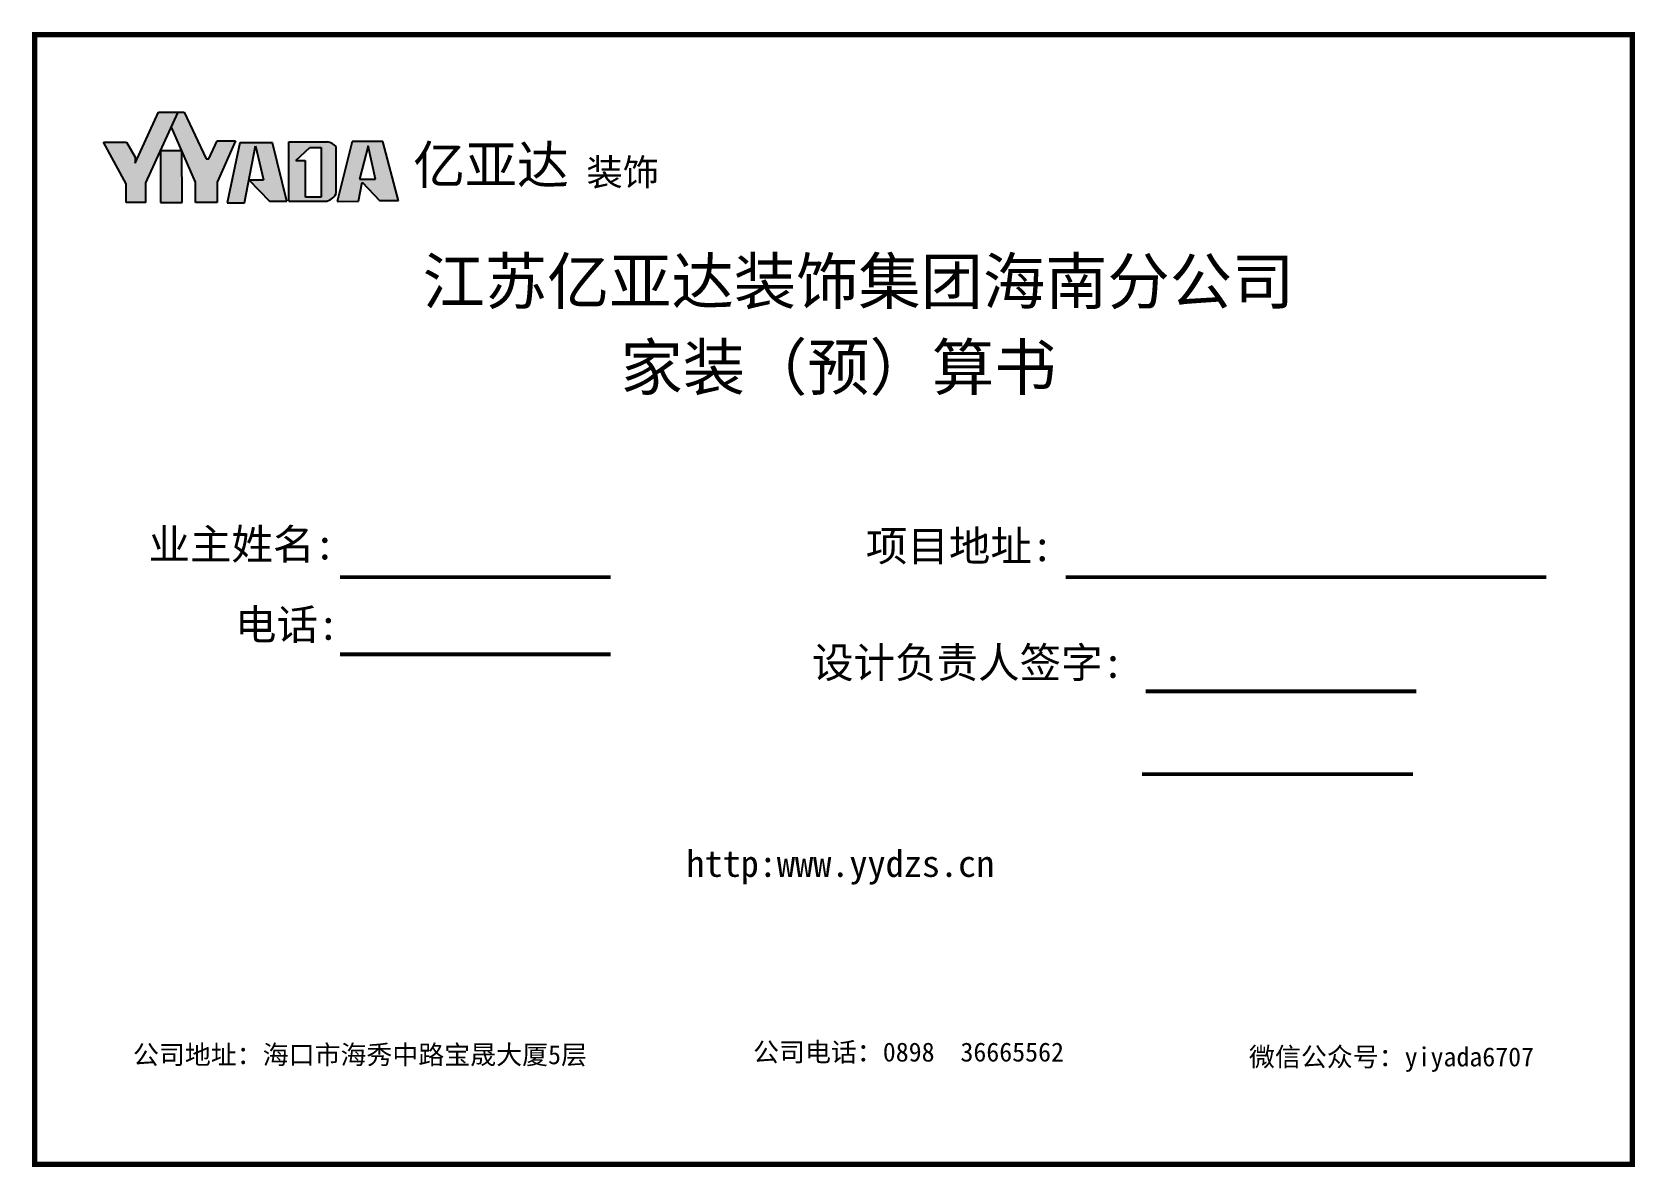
# Model space of a CAD drawing. Header units: millimetres. Extents: x 39175 to 443077, y -41362 to 75939.
# Drawn here: x 39175 to 68671, y 46627 to 67512 of the extents above; entities that cross this region are included whole.
import ezdxf

# ---------------------------------------------------------------- set-up
doc = ezdxf.new("R2010")
doc.units = ezdxf.units.MM
for name, color, linetype in [('0-02图框细线', 136, 'Continuous'), ('LAYER9', 9, 'Continuous'), ('TK', 1, 'Continuous')]:
    doc.layers.add(name, color=color, linetype=linetype)
doc.styles.get("Standard").update_dxf_attribs({"font": ''})
doc.styles.get('Standard').set_extended_font_data('NSimSun')

# ---------------------------------------------------------------- blocks, each defined once
blk = doc.blocks.new('FFG')
at = {"layer": 'TK'}
h = blk.add_hatch(color=256, dxfattribs=at)
h.paths.add_polyline_path([(19173.7, 251994.07), (19170.24, 251994.07), (19166.14, 251985.09), (19166.14, 251986.15), (19164.62, 251988.8), (19160.63, 251988.8), (19164.56, 251981.48), (19164.56, 251978.21), (19168.02, 251978.21), (19168.02, 251981.63)])
h.paths.add_polyline_path([(19174.33, 251987.28), (19170.6, 251987.28), (19170.6, 251978.2), (19174.36, 251978.2)])
h.paths.add_polyline_path([(19183.72, 251989.01), (19180.52, 251989.01), (19179.05, 251985.89), (19178.57, 251985.89), (19174.73, 251994.07), (19173.7, 251994.07), (19172.49, 251991.43), (19176.75, 251981.8), (19176.75, 251978.23), (19180.55, 251978.23), (19180.55, 251981.8)])
h.paths.add_polyline_path([(19187.25, 251988.15), (19188.64, 251982.16), (19186.09, 251982.16), (19189.67, 251978.47), (19192.73, 251978.47), (19190.24, 251988.67), (19184.52, 251988.67), (19182.27, 251978.17), (19185.31, 251978.17)])
h.paths.add_polyline_path([(19201.37, 251988.03, 0.145685), (19199.84, 251988.83), (19193.09, 251988.83), (19193.09, 251978.42), (19199.4, 251978.42, 0.269026), (19201.37, 251979.76)])
h.paths.add_polyline_path([(19195.95, 251985.58), (19194.33, 251985.58), (19196.75, 251987.87), (19198.46, 251987.87), (19198.73, 251987.87), (19198.73, 251979.17), (19195.95, 251979.17)], flags=16)
h = blk.add_hatch(color=256, dxfattribs=at)
h.paths.add_polyline_path([(19209.56, 251988.9), (19204.21, 251988.9), (19204.19, 251988.83)], flags=17)
h.paths.add_polyline_path([(19201.54, 251978.4), (19205.32, 251978.42), (19205.94, 251981.76), (19209.01, 251978.51), (19212.31, 251978.51), (19209.56, 251988.9), (19204.19, 251988.83)])
h.paths.add_polyline_path([(19205.45, 251982.27), (19206.97, 251988.16), (19208.28, 251982.28)], flags=16)
for p, q in [((19166.14, 251985.09), (19170.24, 251994.07)), ((19168.02, 251981.63), (19173.7, 251994.07)), ((19170.24, 251994.07), (19173.7, 251994.07)), ((19176.75, 251981.8), (19172.49, 251991.43)), ((19173.7, 251994.07), (19174.73, 251994.07)), ((19174.73, 251994.07), (19178.57, 251985.89)), ((19164.56, 251981.48), (19160.63, 251988.8)), ((19160.63, 251988.8), (19164.62, 251988.8)), ((19164.62, 251988.8), (19166.14, 251986.15)), ((19179.05, 251985.89), (19180.52, 251989.01)), ((19180.52, 251989.01), (19183.72, 251989.01)), ((19183.72, 251989.01), (19180.55, 251981.8)), ((19184.52, 251988.67), (19182.27, 251978.17)), ((19190.24, 251988.67), (19184.52, 251988.67)), ((19192.73, 251978.47), (19190.24, 251988.67)), ((19193.09, 251978.42), (19193.09, 251988.83)), ((19193.09, 251988.83), (19199.84, 251988.83)), ((19204.21, 251988.9), (19201.54, 251978.4)), ((19209.56, 251988.9), (19204.19, 251988.83)), ((19209.56, 251988.9), (19204.21, 251988.9)), ((19212.31, 251978.51), (19209.56, 251988.9)), ((19166.14, 251986.15), (19166.14, 251985.09)), ((19174.33, 251987.28), (19170.6, 251987.28)), ((19170.6, 251987.28), (19170.6, 251978.2)), ((19174.36, 251978.2), (19174.33, 251987.28)), ((19178.57, 251985.89), (19179.05, 251985.89)), ((19185.31, 251978.17), (19187.25, 251988.15)), ((19187.25, 251988.15), (19188.64, 251982.16)), ((19194.33, 251985.58), (19196.75, 251987.87)), ((19196.75, 251987.87), (19198.46, 251987.87)), ((19198.46, 251987.87), (19198.73, 251987.87)), ((19198.73, 251987.87), (19198.73, 251979.17)), ((19201.37, 251979.76), (19201.37, 251988.03)), ((19206.97, 251988.16), (19205.45, 251982.27)), ((19208.28, 251982.28), (19206.97, 251988.16)), ((19194.33, 251985.58), (19195.95, 251985.58)), ((19195.95, 251985.58), (19195.95, 251979.17)), ((19164.56, 251978.21), (19164.56, 251981.48)), ((19168.02, 251978.21), (19168.02, 251981.63)), ((19176.75, 251978.23), (19176.75, 251981.8)), ((19180.55, 251981.8), (19180.55, 251978.23)), ((19186.09, 251982.16), (19189.67, 251978.47)), ((19186.09, 251982.16), (19188.64, 251982.16)), ((19205.32, 251978.42), (19205.94, 251981.76)), ((19205.45, 251982.27), (19208.28, 251982.28)), ((19205.94, 251981.76), (19209.01, 251978.51)), ((19168.02, 251978.21), (19164.56, 251978.21)), ((19170.6, 251978.2), (19174.36, 251978.2)), ((19180.55, 251978.23), (19176.75, 251978.23)), ((19182.27, 251978.17), (19185.31, 251978.17)), ((19189.67, 251978.47), (19192.73, 251978.47)), ((19193.09, 251978.42), (19199.4, 251978.42)), ((19198.73, 251979.17), (19195.98, 251979.17)), ((19201.54, 251978.4), (19205.32, 251978.42)), ((19212.31, 251978.51), (19209.01, 251978.51))]:
    blk.add_line(p, q, dxfattribs=at)
for centre, radius, start, end in [((19199.26, 251985.87), 3.02, 45.6435, 78.7988), ((19199.23, 251980.79), 2.38, 274.1261, 334.3563)]:
    blk.add_arc(centre, radius, start, end, dxfattribs=at)

msp = doc.modelspace()

# ---------------------------------------------------------------- linework, layer by layer
at = {"layer": '0-02图框细线', "color": 3, "ltscale": 0.8, "const_width": 70}
for points in [[(44839.9, 57480.6), (49823.6, 57480.6)], [(58196.3, 57480.6), (67040.5, 57480.6)], [(44839.9, 56061), (49823.6, 56061)], [(59665.8, 55379.8), (64649.5, 55379.8)], [(59602.3, 53855.7), (64586, 53855.7)]]:
    msp.add_lwpolyline(points, dxfattribs=at)
at = {"layer": 'LAYER9', "color": 0, "const_width": 95.7}
msp.add_lwpolyline([(39223, 46674.4), (39223, 67464.4), (68623, 67464.4), (68623, 46674.4)], close=True, dxfattribs=at)

# ---------------------------------------------------------------- block references
at = {"layer": '0-02图框细线', "color": 8, "xscale": 105, "yscale": 105, "zscale": 105}
msp.add_blockref('FFG', (-1971373.4, -26393336.4), dxfattribs=at)

# ---------------------------------------------------------------- texts
at = {"attachment_point": 1}
for s, insert, char_height, width in [('{\\fFangSong|b0|i0|c134|p49;\\C3;亿亚达}', (46189.1, 65417), 700, 4155.014), ('{\\fFangSong|b0|i0|c134|p49;\\C3;装饰}', (49377.7, 65178), 490, 2139.579), ('{\\fFangSong|b0|i0|c134|p49;\\C4;江苏亿亚达装饰集团海南分公司}', (46359.9, 63345.7), 840, 18496.954), ('{\\fFangSong|b0|i0|c134|p49;\\C4;家装（预）算书}', (50004, 61764.4), 840, 9457.089), ('{\\fFangSong|b0|i0|c134|p49;\\C4;业主姓名\\fNSimSun|b0|i0|c134|p49;:}', (41316.7, 58365.6), 560, 3523.229), ('{\\fFangSong|b0|i0|c134|p49;\\C4;项目地址\\fNSimSun|b0|i0|c134|p49;:}', (54518.3, 58334.5), 560, 3523.229), ('{\\fFangSong|b0|i0|c134|p49;\\C4;电话\\fNSimSun|b0|i0|c134|p49;:}', (42908.9, 56888), 560, 2000.363), ('{\\fFangSong|b0|i0|c134|p49;\\C4;设计负责人签字\\fNSimSun|b0|i0|c134|p49;:}', (53528, 56188), 560, 6627.275), ('{\\fNSimSun|b0|i0|c134|p49;\\C4;http:www.yydzs.cn}', (51214.9, 52455.3), 490, 7294.243), ('{\\fFangSong|b0|i0|c134|p49;\\C4;公司电话：0898  36665562}', (52443.4, 48916.4), 350, 13294.112), ('{\\fFangSong|b0|i0|c134|p49;\\C4;公司地址：海口市海秀中路宝晟大厦5层}', (41031.8, 48867.1), 350, 13294.112), ('{\\fFangSong|b0|i0|c134|p49;\\C4;微信公众号：yiyada6707}', (61569, 48828.1), 350, 13294.112)]:
    msp.add_mtext(s, dxfattribs=dict(at, insert=insert, char_height=char_height, width=width))

doc.saveas('drawing.dxf')
